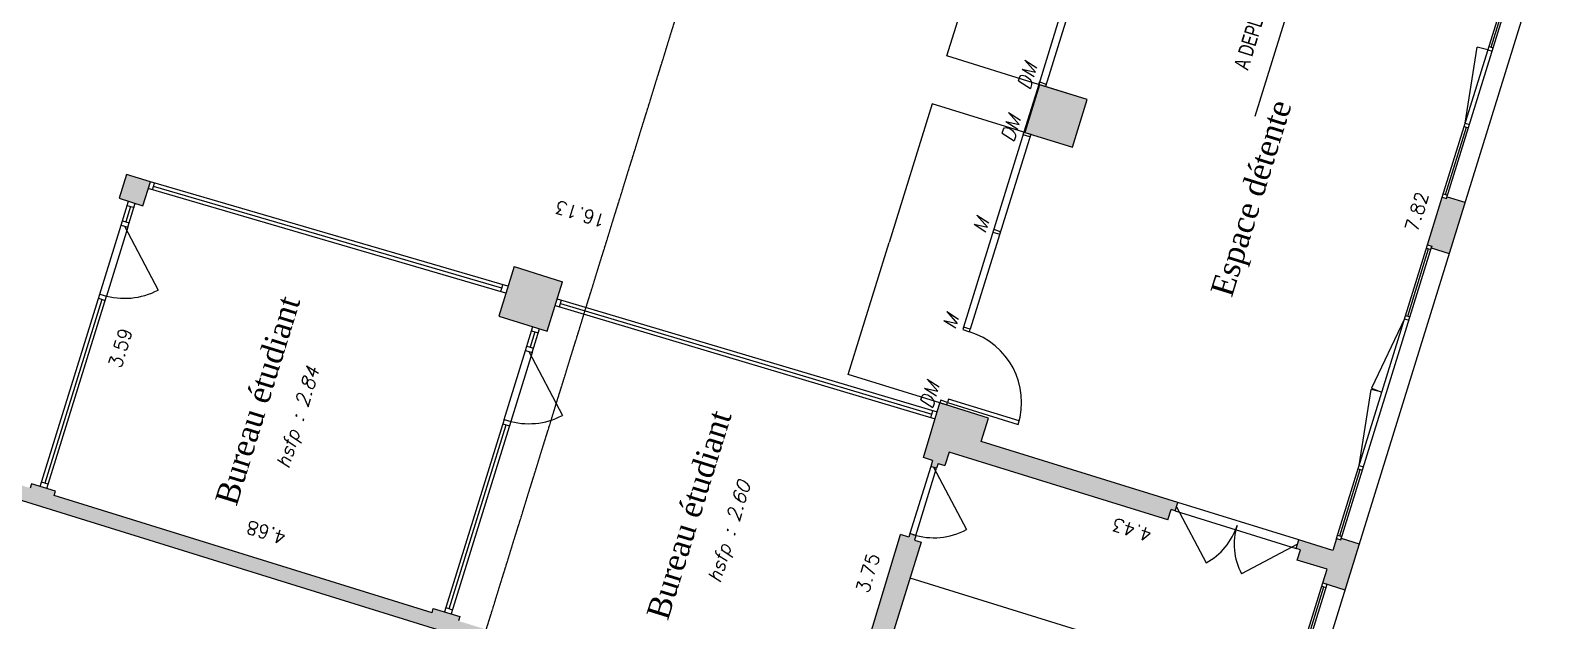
# Model space of a CAD drawing. Header units: metres. Extents: x -1642643 to 2228512, y -1236052 to 2422133.
# Drawn here: x 581591 to 598586, y 127327 to 133949 of the extents above; entities that cross this region are included whole.
import ezdxf
from ezdxf.enums import TextEntityAlignment as Align

# ---------------------------------------------------------------- set-up
doc = ezdxf.new("R2010")
doc.units = ezdxf.units.M
doc.header["$PDSIZE"] = 0.01
doc.linetypes.add('TIRET-MIXTE', pattern=[1.7, 1.2, -0.2, 0.1, -0.2])
for name, color, linetype in [('ALTIMETRIE', 10, 'Continuous'), ('APPLAT-GRIS', 253, 'Continuous'), ('Cotation nouvelles cloisons', 250, 'Continuous'), ('COTATION-PLANI', 4, 'Continuous'), ('COUPE', 1, 'TIRET-MIXTE'), ('ESCALIER', 100, 'Continuous'), ('FENETRE', 32, 'Continuous'), ('FENETRE-OUVRANT', 213, 'Continuous'), ('MUR', 130, 'Continuous'), ('Nouvelles cloisons', 5, 'Continuous'), ('PORTE', 213, 'Continuous'), ('TEXTES-PIECES', 23, 'Continuous')]:
    doc.layers.add(name, color=color, linetype=linetype)
doc.layers.add('HACHURES', color=4, linetype='Continuous', lineweight=20)
doc.layers.add('Seuils', color=7, linetype='Continuous', plot=False)
doc.styles.add('Simplex 1.5', font='simplex.shx', dxfattribs={"height": 0.075})
doc.styles.add('style1', font='romans.shx', dxfattribs={"width": 0.7, "height": 10})
doc.styles.add('Times 3.0', font='times.ttf', dxfattribs={"height": 0.15})
doc.dimstyles.get("Standard").update_dxf_attribs({"dimtxt": 0.18, "dimasz": 0.18, "dimexe": 0.18, "dimexo": 0.0625, "dimgap": 0.09, "dimtad": 0, "dimtih": 1, "dimtoh": 1, "dimdec": 4, "dimzin": 0, "dimdsep": 46, "dimtxsty": 'Standard', "dimcen": 0.09, "dimadec": 0, "dimazin": 0, "dimtfac": 1, "dimtdec": 4, "dimtofl": 0, "dimtmove": 0, "dimatfit": 0, "dimfxl": 1, "dimtolj": 1, "dimtzin": 0, "dimarcsym": 0})

# ---------------------------------------------------------------- blocks, each defined once
blk = doc.blocks.new('*D291')
at = {"layer": 'Cotation nouvelles cloisons', "color": 0, "lineweight": -2, "transparency": 16777216}
for p, q in [((591711.7421781119, 133125.8650251611), (591229.5390306632, 131570.5413512748)), ((592741.3848393969, 132806.8292927222), (591711.6235545487, 133126.0902549333)), ((590770.3013559692, 130089.291734446), (591229.42741844, 131570.1813512749)), ((591799.8374133803, 129769.9121479477), (590770.076126197, 130089.1731108828))]:
    blk.add_line(p, q, dxfattribs=at)
at = {"layer": 'Cotation nouvelles cloisons', "color": 0, "transparency": 16777216}
for points in [[(591711.7135236673, 133125.8739090118), (591711.7708325565, 133125.8561413103), (591711.7954812164, 133126.0369518288)], [(590770.2727015245, 130089.3006182967), (590770.3300104138, 130089.2828505952), (590770.2480528647, 130089.1198077783)]]:
    blk.add_solid(points, dxfattribs=at)
at = {"layer": 'Defpoints', "color": 0, "transparency": 16777216}
for p in [(591711.7954812164, 133126.0369518288), (592741.4445361565, 132806.8107846998), (591799.89711014, 129769.8936399253)]:
    blk.add_point(p, dxfattribs=at)
at = {"layer": 'Cotation nouvelles cloisons', "color": 0, "transparency": 16777216, "insert": (591229.4832245515, 131570.3613512748), "char_height": 0.18, "attachment_point": 5}
blk.add_mtext('\\A1;3179.5247', dxfattribs=at)
blk = doc.blocks.new('*D292')
at = {"layer": 'Cotation nouvelles cloisons', "color": 0, "lineweight": -2, "transparency": 16777216}
for p, q in [((592892.6620336476, 136934.8667280982), (592406.5634058679, 135366.978364802)), ((593922.3046950438, 136615.8309956248), (592892.5434100844, 136935.0919578704)), ((591877.6806640282, 133661.0918448875), (592406.4517936446, 135366.6183648021)), ((592907.2167198826, 133341.7122588719), (591877.455434256, 133660.9732213243))]:
    blk.add_line(p, q, dxfattribs=at)
at = {"layer": 'Cotation nouvelles cloisons', "color": 0, "transparency": 16777216}
for points in [[(592892.633379203, 136934.875611949), (592892.6906880923, 136934.8578442475), (592892.7153367521, 136935.0386547659)], [(591877.6520095835, 133661.1007287382), (591877.7093184728, 133661.0829610367), (591877.6273609237, 133660.9199182198)]]:
    blk.add_solid(points, dxfattribs=at)
at = {"layer": 'Defpoints', "color": 0, "transparency": 16777216}
for p in [(592892.7153367521, 136935.0386547659), (593922.3643918035, 136615.8124876024), (592907.2764166422, 133341.6937508495)]:
    blk.add_point(p, dxfattribs=at)
at = {"layer": 'Cotation nouvelles cloisons', "color": 0, "transparency": 16777216, "insert": (592406.5075997561, 135366.7983648019), "char_height": 0.18, "attachment_point": 5}
blk.add_mtext('\\A1;3427.8648', dxfattribs=at)

msp = doc.modelspace()

# ---------------------------------------------------------------- hatches: boundary and pattern name
at = {"layer": 'APPLAT-GRIS'}
for points in [[(592907.2764167533, 133341.693750815), (592741.4445358228, 132806.8107848031), (593286.9661963546, 132637.680547839), (593452.7980768231, 133172.5635139331)], [(592917.91511105, 133338.39539444), (592752.0832301825, 132803.5124283836), (593286.966196388, 132637.6805478514), (593452.798076883, 133172.5635139078)], [(582670.960015595, 132332.0597635016), (582588.0407536924, 132064.6075665385), (582855.4822369069, 131981.6916261606), (582938.401498735, 132249.1438231051)], [(597491.0197764039, 132082.1579811343), (597485.097209081, 132063.0550180369), (597437.3398010582, 132077.8614358969), (597271.5079207867, 131542.9784698219), (597319.2653253078, 131528.1720529303), (597313.3427580595, 131509.0690899075), (597513.9238733202, 131446.8821337626), (597691.6008882374, 132019.9710261256)], [(597491.0197763534, 132082.1579811638), (597485.0972090559, 132063.0550180513), (597437.3398010704, 132077.8614359318), (597271.5079207304, 131542.9784698587), (597319.2653252343, 131528.1720529357), (597313.3427579885, 131509.06908999), (597513.9238732111, 131446.882133797), (597691.6008881634, 132019.9710261507)], [(587019.7559670508, 131297.8610180125), (586848.00151968, 130743.8750891008), (587392.4359668195, 130575.0819251679), (587564.1904143393, 131129.0678539493)], [(591355.4072145522, 128294.1894732036), (590664.6632778049, 126000.9231575199), (586395.1510307342, 127324.6169186563), (586409.9574477375, 127372.3743234754), (586113.8615199327, 127464.1741145581), (586099.055102855, 127416.416709739), (581858.1973005235, 128731.2266201146), (581873.0037185699, 128778.9840278768), (581605.5622353554, 128861.899968087), (581590.755817458, 128814.1425604366), (579852.3861778677, 129353.0961722874), (579867.1925933063, 129400.8535724871), (579580.6481472552, 129489.6920806163), (579565.8417318165, 129441.9346803233), (578066.2591304779, 129906.8562023707), (578018.9463194609, 129754.25094366), (595325.6154826432, 124388.5958826721), (595350.2714030594, 124468.1223995418), (595390.6835450381, 124598.4698710956), (595142.3450254053, 124675.4632441693), (595100.8870551139, 124541.7425024689), (590860.029252559, 125856.5524128631), (591588.5050136745, 128206.2168708809), (591512.0931616575, 128229.9071395763), (591528.3802214414, 128282.4402880103), (591461.5198506564, 128303.1692731187), (591449.6747163087, 128264.9633471102)], [(591799.760025531, 129769.4385186948), (591614.9815181047, 129155.9748251915), (591716.1902388334, 129124.5966854498), (591695.4612536132, 129057.7363145903), (591762.3216243982, 129037.0073295191), (591778.6086840332, 129089.5404779159), (591855.0205361247, 129065.8502092392), (591902.4010738134, 129218.6739143163), (594357.1318286806, 128457.6240338378), (594392.6672317237, 128572.2418122732), (594440.424639225, 128557.4353943758), (594470.0374753177, 128652.950210403), (592263.6452402323, 129337.0067177892), (592345.2780176848, 129600.309418998)], [(596303.5450600982, 128252.0138847076), (596297.6224928498, 128232.9109214984), (596249.865085125, 128247.7173393026), (596208.4071149081, 128113.9965978444), (595826.3478534073, 128232.4479411163), (595796.7350175381, 128136.9331258156), (595844.4924251884, 128122.1267079741), (595808.9570221454, 128007.508929427), (596143.2588759214, 127903.8640040525), (596095.8783384562, 127751.0402991616), (596344.216858387, 127674.0469260134), (596504.1261719316, 128189.8269296058)]]:
    msp.add_hatch(color=256, dxfattribs=at).paths.add_polyline_path(points)

# ---------------------------------------------------------------- linework, layer by layer
at = {"layer": 'COUPE', "flags": 128}
msp.add_lwpolyline([(586364.9323009849, 126119.7539154061), (591642.9052954316, 143143.6086785228)], dxfattribs=at)
at = {"layer": 'ESCALIER'}
msp.add_line((594272.2666750997, 126934.4372737959), (591464.1311034709, 127805.0546467297), dxfattribs=at)
at = {"layer": 'FENETRE'}
for p, q in [((582610.1911100149, 131764.5919640728), (582693.1070503742, 132032.0334470451)), ((582686.6029624045, 131740.9016954706), (582769.5189026147, 132008.343178387)), ((581701.0770505071, 128832.2871321992), (582370.3271399587, 130990.9219596155)), ((581777.4889027476, 128808.5968635411), (582446.7389921993, 130967.2316909947)), ((586252.837197721, 127473.4348355785), (586329.2490499616, 127449.7445669204))]:
    msp.add_line(p, q, dxfattribs=at)
at = {"layer": 'FENETRE', "flags": 128}
for points in [[(597437.3398009837, 132077.8614358224), (598458.9826332927, 135373.1225675337)], [(597437.3398009248, 132077.861435855), (598458.9826333203, 135373.1225675268)], [(597485.0972087085, 132063.0550179624), (598506.740040943, 135358.3161496737)], [(597485.0972086533, 132063.0550179323), (598506.7400408265, 135358.316149673)], [(597985.3656970859, 133761.0704596147), (598225.229666695, 134534.7404644073)], [(597985.3656970272, 133761.0704595913), (598225.2296666475, 134534.7404644106)], [(597961.4869930744, 133768.4736684889), (598009.2444007248, 133753.6672506661)], [(597961.4869930173, 133768.473668476), (598009.2444006691, 133753.6672506989)], [(597949.6418588758, 133730.2677422941), (597997.3992665261, 133715.4613244899)], [(597949.6418589359, 133730.2677423354), (597997.3992665533, 133715.4613244471)], [(597694.9714718908, 132908.8403298513), (597742.7288795412, 132894.0339120284)], [(597694.9714719066, 132908.8403298719), (597742.7288795413, 132894.0339120392)], [(597473.0636391938, 132108.6641530127), (597707.0050414056, 132863.2311947823)], [(597473.0636392385, 132108.664153042), (597707.0050413215, 132863.2311947622)], [(597683.1263375431, 132870.6344036751), (597730.8837451935, 132855.8279858709)], [(597683.1263375684, 132870.6344036891), (597730.8837452203, 132855.827985912)], [(586951.6497661322, 131078.1876567185), (582938.4014984369, 132249.1438230493)], [(582962.6582954973, 132158.556222114), (582985.0657981038, 132235.3540334285)], [(586927.956175968, 131001.7650905803), (582914.7079082727, 132172.7212568924)], [(582926.5547033548, 132210.9325399988), (582925.9116596133, 132211.1201625869)], [(586881.6098136604, 131057.1299689442), (582973.8620468378, 132196.9551277526)], [(597437.3398010582, 132077.8614357666), (597485.0972087085, 132063.0550179624)], [(597437.3398010187, 132077.861435765), (597485.0972086533, 132063.0550179323)], [(597449.1849354059, 132116.0673619241), (597496.9423430562, 132101.2609441199)], [(597449.1849354681, 132116.0673619134), (597496.9423429915, 132101.2609441151)], [(582716.5065580755, 131972.4309053265), (582663.2034537345, 131800.504237599)], [(582678.3006318808, 131984.276039581), (582754.7124841958, 131960.5857709788)], [(582610.1911097169, 131764.5919642218), (582686.6029619575, 131740.9016956196)], [(582624.9975275397, 131812.3493718908), (582701.4093797803, 131788.6591032885)], [(596249.8650849015, 128247.7173392468), (597271.507917285, 131542.9784707346)], [(596249.8650848878, 128247.7173392557), (597271.5079173428, 131542.9784707262)], [(596297.6224926263, 128232.9109213867), (597319.2653249353, 131528.1720528558)], [(596297.6224926336, 128232.9109213885), (597319.2653249602, 131528.1720528379)], [(597049.600084886, 130742.8022938401), (597283.5414867997, 131497.3693356097)], [(597049.600084897, 130742.8022938273), (597283.5414867577, 131497.3693356164)], [(597259.6627830118, 131504.7725445025), (597307.4201906621, 131489.9661266983)], [(597259.6627829873, 131504.7725444877), (597307.420190528, 131489.9661267451)], [(597271.507917285, 131542.9784706787), (597319.2653249353, 131528.1720528558)], [(597271.5079173256, 131542.9784706706), (597319.2653249602, 131528.1720528379)], [(586870.4060624689, 131018.7310632498), (586892.8135649264, 131095.5288746201)], [(582393.7266481817, 130931.3194176175), (581754.0893945992, 128868.199405595)], [(582355.5207220614, 130943.1645519466), (582431.9325743765, 130919.4742833443)], [(582370.3271399587, 130990.9219596155), (582446.7389921993, 130967.2316910133)], [(587504.9662180394, 130938.0429824062), (591769.1980446279, 129667.9729005501)], [(587529.1941474527, 130847.3538490937), (587552.0301830173, 130924.0253266685)], [(587540.6121651977, 130885.6895878532), (591709.6237598509, 129643.9801516377)], [(587481.2744739056, 130861.6263712936), (591746.125415504, 129591.3718905852)], [(597013.8762467504, 130711.999576594), (597061.6336544007, 130697.1931587898)], [(597013.8762466772, 130711.9995765503), (597061.6336543291, 130697.1931587732)], [(597025.721380949, 130750.2055027701), (597073.4787885994, 130735.3990849659)], [(597025.7213809043, 130750.2055027676), (597073.4787885562, 130735.3990849905)], [(587147.1448391825, 130357.9822597832), (587230.0607808828, 130625.4237458289)], [(587253.4602891058, 130565.8212038868), (587200.1571835726, 130393.89453303)], [(587215.254362911, 130577.6663381786), (587291.6662151515, 130553.9760695763)], [(587223.556691274, 130334.2919912369), (587306.4726331234, 130601.7334771894)], [(587147.1448391825, 130357.9822597646), (587223.5566914231, 130334.2919911623)], [(587161.9512570053, 130405.7396674335), (587238.3631092459, 130382.0493988313)], [(591698.2057420313, 129605.6444129341), (591721.0417775959, 129682.3158904903)], [(591698.2057419571, 129605.6444129646), (591721.0417776393, 129682.3158905026)], [(586907.2808692753, 129584.3122552515), (586238.0307798237, 127425.6774278909)], [(586291.0431237668, 127461.5897013426), (586930.6803777218, 129524.7097132348)], [(586983.9853729457, 129561.5659189776), (586314.4426321387, 127401.9871592328)], [(586892.474451527, 129536.5548474893), (586968.8863038421, 129512.8645788871)], [(586907.2808694243, 129584.3122551583), (586983.6927216649, 129560.6219865561)], [(596285.5889231116, 128278.520056437), (596516.5690417737, 129023.5356166021)], [(596285.5889232015, 128278.5200564427), (596516.5690417001, 129023.5356166171)], [(596492.6903379112, 129030.9388254948), (596540.4477455616, 129016.1324076906)], [(596492.6903379298, 129030.9388254884), (596540.4477455643, 129016.1324076557)], [(596504.5354722589, 129069.144751671), (596552.2928799093, 129054.3383338668)], [(596504.5354721395, 129069.1447516501), (596552.2928799025, 129054.3383338386)], [(581792.2953207195, 128856.3542712845), (581715.8834684044, 128880.044539924)], [(596249.865084976, 128247.7173391909), (596297.6224926263, 128232.9109213867)], [(596249.8650849818, 128247.7173391656), (596297.6224926336, 128232.9109213885)], [(596261.7102193236, 128285.9232653484), (596309.467626974, 128271.1168475442)], [(596261.7102191915, 128285.9232653273), (596309.4676269545, 128271.1168475158)], [(595142.3450250328, 124675.4632440202), (596095.8783352524, 127751.0402999998)], [(595190.1024328321, 124660.6568261601), (596143.6357429028, 127736.2338821397)], [(595888.7769206017, 126998.621530886), (596107.9119047672, 127705.4311648749)], [(596084.0332009792, 127712.8343737863), (596131.7906086296, 127698.0279559635)], [(596095.8783352524, 127751.0402999439), (596143.6357429028, 127736.2338821397)]]:
    msp.add_lwpolyline(points, dxfattribs=at)
at = {"layer": 'FENETRE-OUVRANT'}
for points in [[(597694.9714716673, 132908.8403299071), (597828.1345529258, 133758.4682448015)], [(597694.971471667, 132908.8403298853), (597828.1345528803, 133758.4682448011)], [(597013.8762486875, 130711.9995759421), (596643.056167379, 129936.0534003929)], [(597013.8762486788, 130711.9995759297), (596643.0561673319, 129936.0534003821)], [(596504.5354720354, 129069.1447517269), (596637.6985532194, 129918.7726666213)], [(596504.5354720283, 129069.1447516846), (596637.6985532416, 129918.7726666004)]]:
    msp.add_lwpolyline(points, dxfattribs=at)
for centre, radius, start, end in [((597694.9714718908, 132908.8403298513), 860, 72.77478906369532, 81.09243717615296), ((597694.9714719066, 132908.8403298719), 859.9999999999997, 72.77478905960166, 81.09243717867679), ((596504.5354722589, 129069.144751671), 860, 72.77478906369532, 81.09243717615296), ((596504.5354721395, 129069.1447516501), 859.9999999999997, 72.77478905960166, 81.09243717867679), ((597013.8762488365, 130711.9995758303), 859.9999999999999, 244.4571407843783, 252.7747888961762), ((597013.8762487727, 130711.9995758396), 859.9999999999995, 244.4571407865078, 252.7747888995228)]:
    msp.add_arc(centre, radius, start, end, dxfattribs=at)
at = {"layer": 'MUR'}
for p, q in [((600011.3317605257, 139502.1543384336), (595350.2714028358, 124468.12239943)), ((566117.8003239781, 133444.010286554), (595325.6154824197, 124388.5958825976)), ((597271.5079205632, 131542.9784696728), (597437.3398009837, 132077.8614358224)), ((597271.507920439, 131542.9784697053), (597437.3398009248, 132077.861435855)), ((587019.7559666783, 131297.8610179753), (586848.0015193075, 130743.8750890077)), ((587019.7559666038, 131297.8610179753), (587564.1904141158, 131129.0678538375)), ((587392.4359665215, 130575.0819250934), (587564.1904141158, 131129.0678538748)), ((592345.2780173123, 129600.3094189048), (591799.760025233, 129769.4385186017)), ((592345.278017295, 129600.3094189702), (591799.7600251604, 129769.4385186067)), ((592263.6452400088, 129337.0067177333), (592345.0805384815, 129599.672460071)), ((594470.0374750942, 128652.9502102912), (592263.6452400088, 129337.0067177333)), ((591902.4010735899, 129218.6739142046), (591855.0205358267, 129065.8502090902)), ((594357.1318284571, 128457.6240337261), (591902.4010735899, 129218.6739142046)), ((591716.1902386099, 129124.5966853381), (591614.9815178812, 129155.9748250425)), ((591716.1902386099, 129124.5966853381), (591695.4612534642, 129057.7363144972)), ((591778.6086838096, 129089.5404778414), (591762.3216241747, 129037.007329426)), ((591778.6086835861, 129089.5404778973), (591855.0205358267, 129065.8502090902)), ((581605.5622350574, 128861.8999679938), (581590.7558195442, 128814.1425677941)), ((586099.0551026314, 127416.4167096459), (581858.1973003, 128731.2266200215)), ((594357.1318283081, 128457.6240332231), (594392.6672312766, 128572.2418117144)), ((594440.4246390015, 128557.4353943199), (594392.6672312766, 128572.2418122359)), ((591588.505013451, 128206.2168708064), (590860.0292523354, 125856.5524127886)), ((591449.6747160852, 128264.9633469984), (591355.4072143286, 128294.1894731477)), ((591461.5198504329, 128303.1692730256), (591449.6747160852, 128264.9633469984)), ((591528.3802210689, 128282.4402879172), (591512.0931614339, 128229.907139539)), ((591512.0931612104, 128229.9071395763), (591588.505013451, 128206.2168708064)), ((596208.4071146846, 128113.9965977513), (595826.3478531837, 128232.4479410232)), ((595844.4924249649, 128122.1267078251), (595796.7350173146, 128136.9331257225)), ((595808.9570219964, 128007.5089293525), (595844.4924249649, 128122.1267078251)), ((596143.2588759214, 127903.8640039407), (595808.9570219964, 128007.5089293153)), ((586113.8615197092, 127464.1741145023), (586409.9574475139, 127372.3743234195)), ((586409.9574475139, 127372.3743234195), (586395.1510305107, 127324.6169185631))]:
    msp.add_line(p, q, dxfattribs=at)
for points in [[(593286.9661959521, 132637.68054772), (593452.7980765491, 133172.5635138353), (592907.2764166421, 133341.6937508495), (592741.4445360452, 132806.8107847342)], [(593286.9661960155, 132637.6805477396), (593452.7980766594, 133172.5635138147), (592917.9151106775, 133338.3953943842), (592752.0832300335, 132803.5124282904)]]:
    msp.add_lwpolyline(points, close=True, dxfattribs=at)
at = {"layer": 'MUR', "flags": 128}
for points in [[(582855.4822366089, 131981.6916261234), (582938.4014984369, 132249.1438230493), (582670.9600153714, 132332.0597633899), (582588.0407534689, 132064.6075664454), (582855.4822366834, 131981.6916260861)], [(597437.3398009837, 132077.8614358224), (597485.0972088575, 132063.055017981), (597491.0197761804, 132082.1579810784), (597691.6008877903, 132019.971026107)], [(597437.3398009248, 132077.861435855), (597485.097208799, 132063.055018009), (597491.0197760966, 132082.1579811216), (597691.6008877782, 132019.9710260873)], [(597271.507917285, 131542.9784707532), (597319.2653250843, 131528.1720528372), (597313.342757836, 131509.0690898329), (597513.9238731712, 131446.8821336508)], [(597271.50791736, 131542.9784707818), (597319.2653250886, 131528.172052859), (597313.3427578084, 131509.069089802), (597513.9238730482, 131446.8821336647)], [(586848.0015193075, 130743.8750890077), (587392.435966596, 130575.0819250934)], [(591614.9815178812, 129155.9748250425), (591799.760025233, 129769.4385186017)], [(591762.3216246217, 129037.007329277), (591695.4612540603, 129057.7363143296)], [(581873.0037183464, 128778.9840278209), (581605.5622350574, 128861.8999680311)], [(581858.1973003, 128731.2266200215), (581873.0037183464, 128778.9840278209)], [(594440.424639225, 128557.4353948974), (594470.0374750942, 128652.9502102353)], [(590664.6632775813, 126000.923157464), (591355.4072143286, 128294.1894731477)], [(591528.3802209944, 128282.4402879917), (591461.5198504329, 128303.1692730256)], [(595796.7350173146, 128136.9331257411), (595826.3478531837, 128232.447941079)], [(596249.8650849015, 128247.7173392468), (596208.4071146846, 128113.9965977885)], [(596249.8650849015, 128247.7173392468), (596297.6224927753, 128232.9109214053), (596303.5450600982, 128252.0138845027), (596504.1261717081, 128189.8269295313)], [(596249.8650848878, 128247.7173392557), (596297.622492762, 128232.9109214096), (596303.5450600424, 128252.0138844666), (596504.1261716473, 128189.826929578)], [(596095.8783381581, 127751.0402990871), (596143.2588754743, 127903.8640034564)], [(596095.8783381581, 127751.0402990871), (596344.2168581635, 127674.0469259017)], [(586099.0551017374, 127416.416706647), (586113.8615197092, 127464.1741144464)]]:
    msp.add_lwpolyline(points, dxfattribs=at)
at = {"layer": 'Nouvelles cloisons', "color": 4}
for p, q in [((593658.8101641986, 135765.7306271635), (592907.2764270944, 133341.6937476089)), ((593735.2220188822, 135742.0403577075), (592983.6882806832, 133318.0034785533)), ((592741.4445466086, 132806.8107814592), (592063.4513521376, 130619.9754787775)), ((592817.8563997527, 132783.1205125414), (592139.8632042808, 130596.2852101701))]:
    msp.add_line(p, q, dxfattribs=at)
at = {"layer": 'Nouvelles cloisons', "color": 0}
msp.add_line((596072.598452354, 135369.3888241067), (595332.2775567947, 132981.5184399363), dxfattribs=at)
at = {"layer": 'Nouvelles cloisons', "color": 4}
for points in [[(592992.5721199244, 133346.6579269425), (592983.6882689139, 133318.0034822631), (592907.2764167878, 133341.6937509262), (592916.1602674475, 133370.3481956534)], [(592817.8563997527, 132783.1205125414), (592808.9725488534, 132754.4660678276), (592732.5606965988, 132778.1563364695), (592741.444547387, 132806.8107812178)], [(592470.0463264278, 131661.2754006547), (592478.9301771987, 131689.9298453475), (592402.5183249442, 131713.6201139894), (592393.6344741561, 131684.9656692411)], [(592130.9793536039, 130567.6307653873), (592139.8632042808, 130596.2852101701), (592063.4513521376, 130619.9754787775), (592054.5675012382, 130591.3210340637)], [(591876.3089575334, 129746.2033556051), (591885.1928083217, 129774.8578003534), (591808.7809559559, 129798.5480690298), (591799.897105279, 129769.893624247)], [(591897.0379446441, 129813.0637258601), (591885.1928104343, 129774.8577996984), (592677.9657782261, 129529.0712633116), (592689.8109125643, 129567.2771894944)]]:
    msp.add_lwpolyline(points, close=True, dxfattribs=at)
msp.add_arc((591885.1928105456, 129774.8577996639), 829.9999999374229, 342.7747890596037, 72.77478857935822, dxfattribs=at)
at = {"layer": 'PORTE'}
for p, q in [((582648.3970353901, 131752.7468305633), (583025.8548993766, 131036.070082336)), ((587185.3507648557, 130346.1371261061), (587562.8086288422, 129629.4603778787)), ((591728.8914401978, 129047.3718216449), (592097.0293551087, 128348.3907954574)), ((594455.2310568988, 128605.192801784), (594786.0891904831, 127976.9946678907)), ((595811.5414352119, 128184.6905334287), (595183.3432976305, 127853.8324065872))]:
    msp.add_line(p, q, dxfattribs=at)
for centre, radius, start, end in [((582648.3970359117, 131752.7468297251), 809.9999994067173, 252.7747890134791, 297.7747887642346), ((587185.3507653773, 130346.1371252679), 809.9999994067173, 252.7747890134791, 297.7747887642346), ((591728.8914396018, 129047.371820546), 789.9999988815899, 252.7747889185384, 297.7747887152746), ((594455.2310568988, 128605.192801784), 710.0000000119393, 297.7747893179506, 342.7747890433974), ((595811.5414352119, 128184.6905334287), 710.0000000119395, 162.7747889746415, 207.7747887016064)]:
    msp.add_arc(centre, radius, start, end, dxfattribs=at)
at = {"layer": 'Seuils', "flags": 128}
for points in [[(582370.3271399587, 130990.9219596528), (582610.1911101639, 131764.5919640914)], [(582686.6029619575, 131740.9016956941), (582446.7389921248, 130967.2316910506)], [(586907.2808694243, 129584.3122551956), (587147.1448396295, 130357.9822596342)], [(587223.5566914231, 130334.2919912369), (586983.6927215904, 129560.6219865934)], [(591695.4612540603, 129057.7363143296), (591461.5198504329, 128303.1692730628)], [(591528.3802210689, 128282.4402878985), (591762.3216246217, 129037.007329277)], [(594440.424639225, 128557.4353949346), (595796.7350173146, 128136.9331257411)], [(595826.3478531837, 128232.4479411349), (594470.0374750942, 128652.9502102912)]]:
    msp.add_lwpolyline(points, dxfattribs=at)

# ---------------------------------------------------------------- texts
at = {"layer": 'ALTIMETRIE', "style": 'Simplex 1.5', "oblique": 15.00003}
for s, height, rotation, p in [('DM', 152.9999999999999, 72.77478900624203, (592777.369252259, 133436.232241329)), ('DM', 152.9999999999999, 72.77478900624203, (592595.2681619179, 132848.8737009573)), ('M', 152.9999999999999, 72.77478900624203, (592258.3813798573, 131762.2611582993)), ('M', 152.9999999999999, 72.77478900624203, (591920.2568524806, 130683.1849073659)), ('hsfp : 2.84', 153, 72.7747890024955, (584590.841775775, 129608.063142299)), ('DM', 152.9999999999999, 72.77478900624203, (591682.1164735875, 129857.3608386218)), ('hsfp : 2.60', 153, 72.7747890024955, (589431.4632553011, 128324.9397658363))]:
    msp.add_text(s, height=height, rotation=rotation, dxfattribs=at).set_placement(p, align=Align.MIDDLE_CENTER)
at = {"layer": 'COTATION-PLANI', "style": 'Simplex 1.5'}
for s, height, rotation, p in [('7.82', 150, 72.7747890134791, (597222.9967710525, 131893.0451326251)), ('7.82', 149.9999999999999, 72.77478901291094, (597222.9967711194, 131893.0451325873)), ('4.68', 150, 162.7747889953345, (584261.2540587932, 128389.6790865802)), ('4.43', 150, 162.7747889927861, (593978.4107209146, 128417.9967358329)), ('3.75', 150, 73.23742101504855, (591061.7681367844, 127839.4084976979))]:
    msp.add_text(s, height=height, rotation=rotation, dxfattribs=at).set_placement(p, align=Align.CENTER)
for s, rotation, p in [('16.13', 162.7747889953345, (587744.3330685943, 131816.689778696)), ('3.59', 72.93394353261783, (582529.8476608992, 130407.9528330073))]:
    msp.add_text(s, height=150, rotation=rotation, dxfattribs=at).set_placement(p, align=Align.TOP_CENTER)
at = {"layer": 'HACHURES', "color": 5, "lineweight": -2, "insert": (595093.6446461885, 133544.3662610232), "char_height": 169.9999999999999, "attachment_point": 1, "rotation": 72.77478899957204, "style": 'style1'}
msp.add_mtext('{\\fArial|b0|i0|c0|p34;\\C7;A DEPLACER}', dxfattribs=at)
at = {"layer": 'TEXTES-PIECES', "style": 'Times 3.0', "width": 0.99}
for s, p in [('Espace détente', (595289.5469556373, 132067.1994968414)), ('Bureau étudiant', (584141.8362229466, 129797.3975575522)), ('Bureau étudiant', (588982.4577024728, 128514.2741810896))]:
    msp.add_text(s, height=255, rotation=72.76846332349214, dxfattribs=at).set_placement(p, align=Align.MIDDLE_CENTER)

# ---------------------------------------------------------------- dimensions: what is measured, and where the dimension line sits
at = {"layer": 'Cotation nouvelles cloisons'}
for base, p1, p2, picture, middle in [((592892.7153367521, 136935.0386547659), (592907.2764166421, 133341.6937508495), (593922.3643918034, 136615.8124876024), '*D292', (592406.5075997561, 135366.7983648019)), ((591711.7954812164, 133126.0369518288), (591799.8971101398, 129769.8936399253), (592741.4445361564, 132806.8107846997), '*D291', (591229.4832245515, 131570.3613512748))]:
    dim = msp.add_linear_dim(base=base, p1=p1, p2=p2, angle=72.77478899957262, dimstyle='Standard', dxfattribs=at)
    dim.commit()
    dim.dimension.update_dxf_attribs({"geometry": picture, "text_midpoint": middle, "dimtype": 160})

doc.saveas('drawing.dxf')
